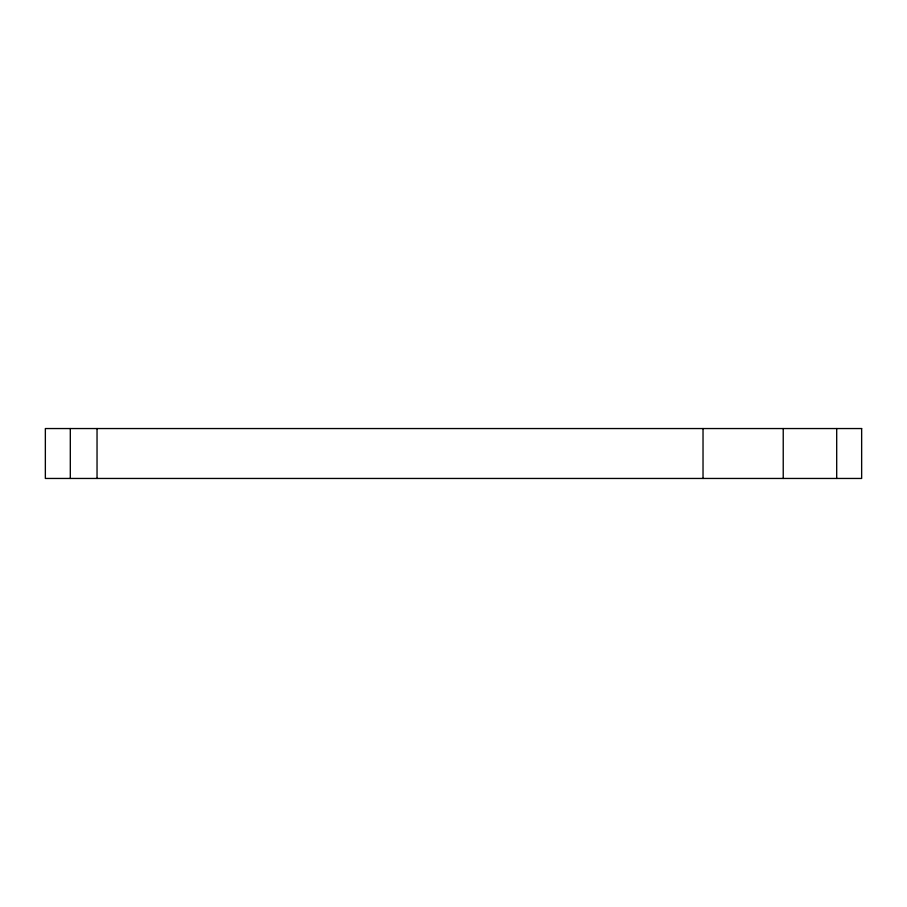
<?xml version="1.0" encoding="UTF-8"?>
<svg xmlns="http://www.w3.org/2000/svg" width="907" height="907" viewBox="0 0 907 907"><rect width="100%" height="100%" fill="white"/><g stroke="black" fill="none" stroke-linecap="round" stroke-linejoin="round"><path stroke-width="1.36" d="M836.696 428.546L836.696 478.454M783.229 428.546L783.229 478.454M703.027 428.546L703.027 478.454M97.038 428.546L97.038 478.454M70.304 428.546L70.304 478.454M861.65 428.546L45.35 428.546L45.35 478.454L861.65 478.454L861.65 428.546"/></g></svg>
